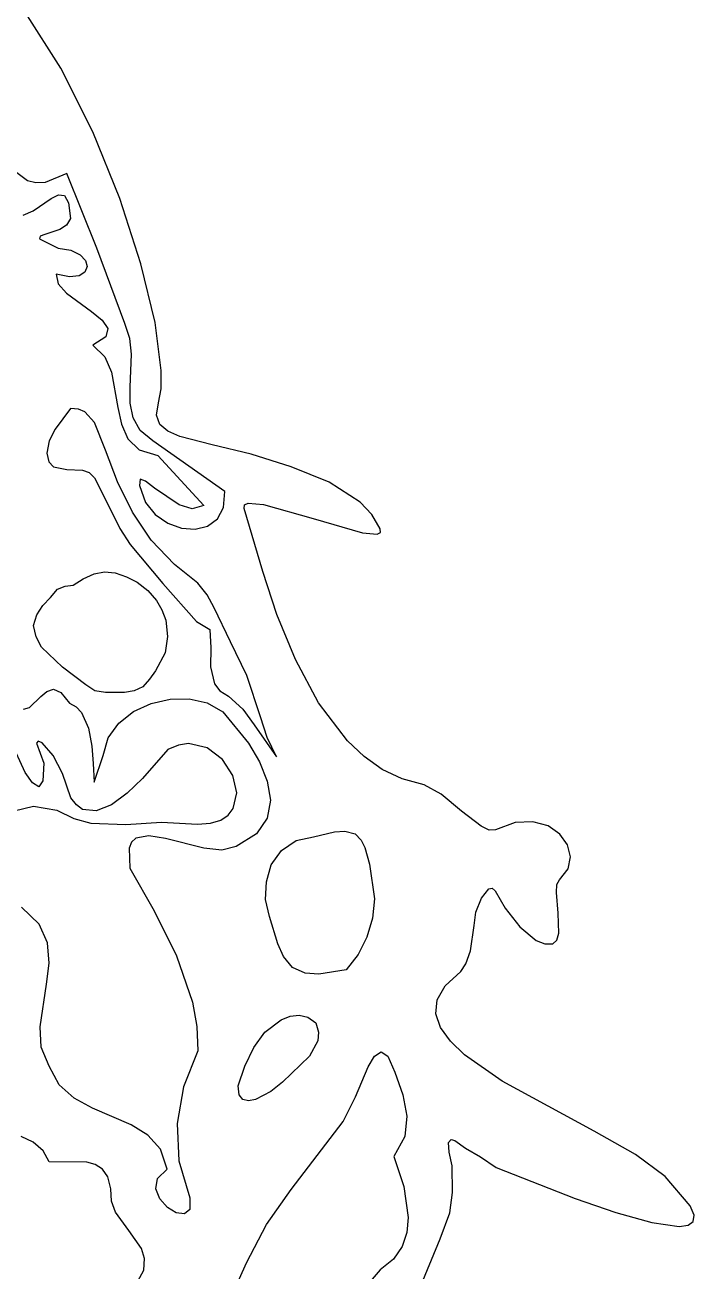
# Model space of a CAD drawing. Extents: x 28 to 219, y 0 to 246.
# Drawn here: x 179.2 to 218.7, y 52.2 to 125.8 of the extents above; entities that cross this region are included whole.
import ezdxf

# ---------------------------------------------------------------- set-up
doc = ezdxf.new("R2010")
doc.units = 0

msp = doc.modelspace()

# ---------------------------------------------------------------- linework, layer by layer
at = {"layer": 'Corps_Bas'}
for p, q in [((181.335236, 123.212172), (179.222456, 126.511293)), ((183.219566, 119.453552), (181.335236, 123.212172)), ((184.814772, 115.512317), (183.219566, 119.453552)), ((179.363202, 116.55275), (178.585182, 117.148906)), ((181.69466, 116.99242), (180.399052, 116.458015)), ((183.461925, 112.58222), (181.69466, 116.99242)), ((179.848778, 116.434723), (179.363202, 116.55275)), ((180.399052, 116.458015), (179.848778, 116.434723)), ((179.697598, 114.780687), (180.76236, 115.506856)), ((180.76236, 115.506856), (181.196308, 115.727217)), ((181.196308, 115.727217), (181.541342, 115.68843)), ((181.541342, 115.68843), (181.779993, 115.267494)), ((186.060181, 111.665353), (184.814772, 115.512317)), ((179.101722, 114.520879), (179.697598, 114.780687)), ((181.779993, 115.267494), (181.89479, 114.34141)), ((181.89479, 114.34141), (181.670738, 113.947242)), ((180.10687, 113.281638), (180.073128, 113.135733)), ((180.38833, 113.394287), (180.10687, 113.281638)), ((181.275092, 113.685635), (180.38833, 113.394287)), ((181.670738, 113.947242), (181.275092, 113.685635)), ((180.073128, 113.135733), (181.16811, 112.57834)), ((181.16811, 112.57834), (181.925054, 112.457262)), ((185.0995, 108.13479), (183.461925, 112.58222)), ((181.925054, 112.457262), (182.463251, 112.196458)), ((182.463251, 112.196458), (182.781892, 111.855864)), ((182.781892, 111.855864), (182.880165, 111.495415)), ((182.757262, 111.175046), (182.412371, 110.954692)), ((182.880165, 111.495415), (182.757262, 111.175046)), ((186.89512, 108.189544), (186.060181, 111.665353)), ((181.844684, 110.894288), (181.05339, 111.05377)), ((181.05339, 111.05377), (181.170434, 110.476587)), ((181.170434, 110.476587), (181.669531, 109.917852)), ((182.412371, 110.954692), (181.844684, 110.894288)), ((181.669531, 109.917852), (183.13773, 108.849224)), ((183.13773, 108.849224), (183.768757, 108.336076)), ((183.768757, 108.336076), (184.105687, 107.834871)), ((185.404184, 107.260601), (185.0995, 108.13479)), ((187.258917, 105.361775), (186.89512, 108.189544)), ((184.105687, 107.834871), (183.97948, 107.343981)), ((183.97948, 107.343981), (183.2211, 106.86178)), ((183.2211, 106.86178), (183.925151, 106.160855)), ((185.49779, 106.317774), (185.404184, 107.260601)), ((183.925151, 106.160855), (184.326339, 105.25808)), ((185.418888, 104.369081), (185.49779, 106.317774)), ((184.326339, 105.25808), (184.697069, 103.185909)), ((187.245177, 104.277431), (187.258917, 105.361775)), ((185.429938, 103.434656), (185.418888, 104.369081)), ((187.090898, 103.45893), (187.245177, 104.277431)), ((181.9073, 103.11218), (180.998887, 101.902365)), ((182.368735, 103.078474), (181.9073, 103.11218)), ((182.748737, 102.913669), (182.368735, 103.078474)), ((184.697069, 103.185909), (184.905078, 102.185978)), ((185.597028, 102.57447), (185.429938, 103.434656)), ((186.980631, 102.731971), (187.090898, 103.45893)), ((183.310522, 102.296966), (182.748737, 102.913669)), ((183.96376, 100.65865), (183.310522, 102.296966)), ((186.011939, 101.824245), (185.597028, 102.57447)), ((187.180838, 102.183306), (186.980631, 102.731971)), ((180.998887, 101.902365), (180.639751, 101.216344)), ((184.905078, 102.185978), (185.287164, 101.323128)), ((186.76645, 101.2197), (186.011939, 101.824245)), ((187.649846, 101.773276), (187.180838, 102.183306)), ((188.345984, 101.462219), (187.649846, 101.773276)), ((180.639751, 101.216344), (180.49825, 100.48369)), ((185.287164, 101.323128), (185.96256, 100.682091)), ((191.00211, 98.21511), (186.76645, 101.2197)), ((190.252965, 100.978377), (188.345984, 101.462219)), ((192.568408, 100.41449), (190.252965, 100.978377)), ((180.49825, 100.48369), (180.625103, 99.972664)), ((184.679209, 98.79753), (183.96376, 100.65865)), ((185.96256, 100.682091), (187.0505, 100.3476)), ((187.0505, 100.3476), (189.76084, 97.40295)), ((194.932868, 99.67403), (192.568408, 100.41449)), ((180.625103, 99.972664), (180.892256, 99.68548)), ((180.892256, 99.68548), (181.695159, 99.523455)), ((181.695159, 99.523455), (182.602347, 99.479248)), ((182.602347, 99.479248), (182.999858, 99.339336)), ((182.999858, 99.339336), (183.30921, 99.03449)), ((197.159348, 98.765766), (194.932868, 99.67403)), ((183.30921, 99.03449), (184.314519, 97.033329)), ((185.556734, 96.997069), (184.679209, 98.79753)), ((186.005229, 98.941954), (185.980304, 98.583356)), ((185.980304, 98.583356), (186.32561, 97.57193)), ((186.325942, 98.826632), (186.005229, 98.941954)), ((186.868001, 98.416296), (186.325942, 98.826632)), ((198.992183, 97.583634), (197.159348, 98.765766)), ((188.318386, 97.42621), (186.868001, 98.416296)), ((190.936015, 97.274187), (191.00211, 98.21511)), ((186.32561, 97.57193), (186.906363, 96.858689)), ((189.077826, 97.204273), (188.318386, 97.42621)), ((189.76084, 97.40295), (189.077826, 97.204273)), ((190.572564, 96.59824), (190.936015, 97.274187)), ((192.150478, 97.20818), (192.166219, 97.425589)), ((193.24432, 93.491396), (192.150478, 97.20818)), ((192.166219, 97.425589), (192.379794, 97.526659)), ((192.379794, 97.526659), (193.286395, 97.446179)), ((193.286395, 97.446179), (196.219077, 96.619514)), ((199.681089, 96.856723), (198.992183, 97.583634)), ((184.314519, 97.033329), (184.81308, 96.028444)), ((186.658949, 95.340906), (185.556734, 96.997069)), ((186.906363, 96.858689), (187.637426, 96.353092)), ((187.637426, 96.353092), (188.444189, 96.064693)), ((189.986369, 96.177711), (190.572564, 96.59824)), ((196.219077, 96.619514), (199.123767, 95.79053)), ((200.175708, 96.02157), (199.681089, 96.856723)), ((184.81308, 96.028444), (185.42032, 95.08316)), ((188.444189, 96.064693), (189.25204, 96.003047)), ((189.25204, 96.003047), (189.986369, 96.177711)), ((199.123767, 95.79053), (199.995378, 95.70715)), ((199.995378, 95.70715), (200.186209, 95.806336)), ((200.186209, 95.806336), (200.175708, 96.02157)), ((185.42032, 95.08316), (187.341977, 92.785552)), ((188.04847, 93.91268), (186.658949, 95.340906)), ((183.29209, 93.35291), (183.91163, 93.482743)), ((183.91163, 93.482743), (184.53393, 93.41891)), ((184.53393, 93.41891), (185.213237, 93.191739)), ((189.409654, 92.808346), (188.04847, 93.91268)), ((194.083653, 90.969342), (193.24432, 93.491396)), ((181.58249, 92.640789), (182.05099, 92.69063)), ((182.05099, 92.69063), (182.051, 92.6906)), ((182.051, 92.6906), (182.649049, 93.068765)), ((182.649049, 93.068765), (183.29209, 93.35291)), ((185.213237, 93.191739), (185.83856, 92.86073)), ((185.83856, 92.86073), (186.464586, 92.372628)), ((187.341977, 92.785552), (189.32875, 90.54166)), ((189.959666, 92.131027), (189.409654, 92.808346)), ((180.26782, 91.48718), (180.724693, 91.964615)), ((180.724693, 91.964615), (181.13847, 92.46515)), ((181.13847, 92.46515), (181.58249, 92.640789)), ((186.464586, 92.372628), (186.98253, 91.79136)), ((190.3808, 91.35611), (189.959666, 92.131027)), ((179.919838, 90.941159), (180.26782, 91.48718)), ((186.98253, 91.79136), (187.29717, 91.23142)), ((187.29717, 91.23142), (187.51944, 90.62111)), ((191.33661, 89.356111), (190.3808, 91.35611)), ((179.7237, 90.30564), (179.919838, 90.941159)), ((187.51944, 90.62111), (187.61861, 89.657285)), ((189.32875, 90.54166), (190.123, 90.0662)), ((195.170073, 88.311181), (194.083653, 90.969342)), ((179.88146, 89.651756), (179.7237, 90.30564)), ((190.123, 90.0662), (190.18193, 88.993373)), ((190.123, 90.0662), (190.123, 90.0662)), ((180.18451, 89.0412), (179.88146, 89.651756)), ((181.42324, 87.855308), (180.18451, 89.0412)), ((187.61861, 89.657285), (187.48834, 88.70213)), ((192.3127, 87.36731), (191.33661, 89.356111)), ((187.48834, 88.70213), (186.92202, 87.64224)), ((190.18193, 88.993373), (190.164485, 87.87482)), ((196.542687, 85.746664), (195.170073, 88.311181)), ((182.79712, 86.81739), (181.42324, 87.855308)), ((186.92202, 87.64224), (186.557149, 87.148988)), ((190.164485, 87.87482), (190.401238, 86.870432)), ((183.331787, 86.464231), (182.79712, 86.81739)), ((186.557149, 87.148988), (186.16587, 86.68842)), ((190.401238, 86.870432), (190.718242, 86.461016)), ((193.115399, 84.928522), (192.3127, 87.36731)), ((179.475218, 85.463486), (180.148838, 86.120917)), ((180.148838, 86.120917), (180.506594, 86.425425)), ((180.506594, 86.425425), (180.897911, 86.544578)), ((180.897911, 86.544578), (181.337484, 86.351464)), ((181.337484, 86.351464), (181.84001, 85.71917)), ((183.96364, 86.34856), (183.331787, 86.464231)), ((185.098423, 86.361028), (183.96364, 86.34856)), ((185.651801, 86.454321), (185.098423, 86.361028)), ((186.16587, 86.68842), (185.651801, 86.454321)), ((190.718242, 86.461016), (191.22276, 86.1401)), ((191.22276, 86.1401), (192.065903, 85.363815)), ((179.129962, 85.364386), (179.475218, 85.463486)), ((181.84001, 85.71917), (182.237182, 85.504378)), ((182.237182, 85.504378), (182.550355, 85.17233)), ((185.626584, 85.232824), (186.66028, 85.709722)), ((186.66028, 85.709722), (187.780408, 85.964234)), ((187.780408, 85.964234), (188.909334, 85.979289)), ((188.909334, 85.979289), (189.969423, 85.737817)), ((189.969423, 85.737817), (190.88304, 85.22275)), ((192.065903, 85.363815), (192.741598, 84.440074)), ((198.240604, 83.505541), (196.542687, 85.746664)), ((182.550355, 85.17233), (182.965458, 84.259517)), ((184.756954, 84.550607), (185.626584, 85.232824)), ((190.88304, 85.22275), (192.399737, 83.362262)), ((193.506819, 83.708062), (193.115399, 84.928522)), ((182.965458, 84.259517), (183.166827, 83.186825)), ((184.129024, 83.680143), (184.756954, 84.550607)), ((192.741598, 84.440074), (194.06266, 82.55857)), ((179.228279, 81.643483), (178.383656, 83.490543)), ((179.994503, 83.48737), (179.896915, 83.359359)), ((179.896915, 83.359359), (180.31965, 82.18806)), ((180.226668, 83.37777), (179.994503, 83.48737)), ((180.880544, 82.648191), (180.226668, 83.37777)), ((183.166827, 83.186825), (183.23597, 82.160349)), ((183.82043, 82.6385), (184.129024, 83.680143)), ((188.270785, 83.249855), (187.64965, 82.98477)), ((188.871835, 83.341593), (188.270785, 83.249855)), ((189.972444, 83.091865), (188.871835, 83.341593)), ((192.399737, 83.362262), (193.05262, 82.261646)), ((194.06266, 82.55857), (193.506819, 83.708062)), ((199.223772, 82.578049), (198.240604, 83.505541)), ((181.43018, 81.57552), (180.880544, 82.648191)), ((183.303607, 81.070424), (183.82043, 82.6385)), ((187.64965, 82.98477), (186.144284, 81.280901)), ((190.868998, 82.409259), (189.972444, 83.091865)), ((191.479021, 81.46745), (190.868998, 82.409259)), ((200.302931, 81.817563), (199.223772, 82.578049)), ((179.666989, 81.017539), (179.228279, 81.643483)), ((180.31965, 82.18806), (180.27343, 81.134993)), ((183.23597, 82.160349), (183.303607, 81.070424)), ((193.05262, 82.261646), (193.516003, 81.120906)), ((201.48297, 81.2528), (200.302931, 81.817563)), ((180.035625, 80.796431), (179.666989, 81.017539)), ((180.27343, 81.134993), (180.035625, 80.796431)), ((181.925359, 80.147625), (181.43018, 81.57552)), ((186.144284, 81.280901), (185.245884, 80.417294)), ((191.720035, 80.440111), (191.479021, 81.46745)), ((193.516003, 81.120906), (193.700489, 79.995137)), ((202.768778, 80.91248), (201.48297, 81.2528)), ((203.781143, 80.359905), (202.768778, 80.91248)), ((185.245884, 80.417294), (184.321455, 79.732339)), ((191.509563, 79.500915), (191.720035, 80.440111)), ((204.982347, 79.354164), (203.781143, 80.359905)), ((178.576695, 79.378395), (179.713476, 79.65086)), ((179.713476, 79.65086), (181.0996, 79.403)), ((182.246526, 79.719148), (181.925359, 80.147625)), ((182.607856, 79.45768), (182.246526, 79.719148)), ((183.424333, 79.365859), (182.607856, 79.45768)), ((184.321455, 79.732339), (183.424333, 79.365859)), ((191.209245, 79.118644), (191.509563, 79.500915)), ((193.700489, 79.995137), (193.516685, 78.939432)), ((181.0996, 79.403), (182.092307, 78.911987)), ((182.092307, 78.911987), (183.100573, 78.647339)), ((190.166898, 78.637302), (190.765127, 78.823537)), ((190.765127, 78.823537), (191.209245, 79.118644)), ((193.516685, 78.939432), (192.875197, 78.008885)), ((206.128378, 78.464048), (204.982347, 79.354164)), ((209.189814, 78.732972), (208.139224, 78.683985)), ((210.084804, 78.480019), (209.189814, 78.732972)), ((183.100573, 78.647339), (185.158591, 78.566318)), ((185.158591, 78.566318), (187.263277, 78.6983)), ((187.263277, 78.6983), (189.40425, 78.58165)), ((189.40425, 78.58165), (190.166898, 78.637302)), ((192.875197, 78.008885), (191.68663, 77.25859)), ((196.24713, 77.84515), (197.475251, 78.131642)), ((197.475251, 78.131642), (198.092635, 78.176794)), ((198.092635, 78.176794), (198.69339, 78.01069)), ((198.69339, 78.01069), (199.046671, 77.651335)), ((206.604451, 78.240098), (206.128378, 78.464048)), ((206.975228, 78.25835), (206.604451, 78.240098)), ((208.139224, 78.683985), (206.975228, 78.25835)), ((210.781998, 77.999831), (210.084804, 78.480019)), ((211.239201, 77.367117), (210.781998, 77.999831)), ((185.508585, 77.531249), (185.354904, 77.173516)), ((185.762355, 77.758733), (185.508585, 77.531249)), ((186.516006, 77.899098), (185.762355, 77.758733)), ((187.507555, 77.746911), (186.516006, 77.899098)), ((189.771125, 77.174069), (187.507555, 77.746911)), ((191.68663, 77.25859), (190.826538, 77.05801)), ((194.358611, 77.032563), (195.22623, 77.614055)), ((195.22623, 77.614055), (196.24713, 77.84515)), ((199.046671, 77.651335), (199.273871, 77.20241)), ((211.414219, 76.656582), (211.239201, 77.367117)), ((185.354904, 77.173516), (185.40196, 75.99115)), ((190.826538, 77.05801), (189.771125, 77.174069)), ((193.738719, 76.191701), (194.358611, 77.032563)), ((199.273871, 77.20241), (199.54617, 76.21977)), ((211.264856, 75.942934), (211.414219, 76.656582)), ((185.40196, 75.99115), (186.839558, 73.462689)), ((193.461, 75.1825), (193.738719, 76.191701)), ((199.54617, 76.21977), (199.84088, 74.17652)), ((210.748918, 75.30088), (211.264856, 75.942934)), ((193.416744, 74.14641), (193.461, 75.1825)), ((193.461, 75.1825), (193.461, 75.1825)), ((210.606898, 75.017515), (210.748918, 75.30088)), ((206.163563, 74.226235), (206.592067, 74.767267)), ((206.592067, 74.767267), (206.791909, 74.811369)), ((206.791909, 74.811369), (206.956798, 74.64412)), ((206.956798, 74.64412), (207.55169, 73.629393)), ((210.574676, 74.553359), (210.606898, 75.017515)), ((210.673216, 73.336823), (210.574676, 74.553359)), ((180.061865, 72.685446), (179.01817, 73.67907)), ((193.6501, 73.13123), (193.416744, 74.14641)), ((199.84088, 74.17652), (199.720474, 73.028485)), ((205.823372, 73.38347), (206.163563, 74.226235)), ((207.55169, 73.629393), (208.408759, 72.531656)), ((186.839558, 73.462689), (188.157069, 70.82431)), ((194.138741, 71.529589), (193.6501, 73.13123)), ((199.720474, 73.028485), (199.396413, 71.919585)), ((205.723578, 72.60142), (205.823372, 73.38347)), ((210.711706, 72.159559), (210.673216, 73.336823)), ((180.55099, 71.576273), (180.061865, 72.685446)), ((205.509826, 71.103026), (205.723578, 72.60142)), ((208.408759, 72.531656), (209.389978, 71.711587)), ((210.604424, 71.744496), (210.711706, 72.159559)), ((180.642756, 70.383801), (180.55099, 71.576273)), ((194.465842, 70.77032), (194.138741, 71.529589)), ((199.396413, 71.919585), (198.876058, 70.889765)), ((209.389978, 71.711587), (209.884009, 71.518388)), ((209.884009, 71.518388), (210.357318, 71.52986)), ((210.357318, 71.52986), (210.604424, 71.744496)), ((188.157069, 70.82431), (189.100523, 68.071451)), ((195.00269, 70.13581), (194.465842, 70.77032)), ((198.876058, 70.889765), (198.16677, 69.97897)), ((205.237705, 70.344522), (205.509826, 71.103026)), ((180.494378, 69.14028), (180.642756, 70.383801)), ((195.745132, 69.801354), (195.00269, 70.13581)), ((198.16677, 69.97897), (196.548438, 69.723681)), ((204.014619, 69.050291), (204.927898, 69.88877)), ((204.927898, 69.88877), (205.237705, 70.344522)), ((180.106037, 66.629092), (180.494378, 69.14028)), ((196.548438, 69.723681), (195.745132, 69.801354)), ((203.544471, 68.218711), (204.014619, 69.050291)), ((189.100523, 68.071451), (189.352613, 66.650666)), ((203.470153, 67.394891), (203.544471, 68.218711)), ((193.367253, 66.318335), (194.324, 67.044354)), ((194.324, 67.044354), (194.855411, 67.254768)), ((194.855411, 67.254768), (195.390368, 67.318053)), ((195.390368, 67.318053), (195.90501, 67.200157)), ((195.90501, 67.200157), (196.37548, 66.86703)), ((203.744362, 66.579691), (203.470153, 67.394891)), ((180.1805, 65.425925), (180.106037, 66.629092)), ((189.352613, 66.650666), (189.41595, 65.19955)), ((192.711, 65.4124), (193.367253, 66.318335)), ((196.37548, 66.86703), (196.52776, 66.316143)), ((196.52776, 66.316143), (196.491181, 65.804669)), ((204.319797, 65.773974), (203.744362, 66.579691)), ((196.491181, 65.804669), (196.002554, 64.88531)), ((205.149154, 64.978601), (204.319797, 65.773974)), ((180.64367, 64.30071), (180.1805, 65.425925)), ((189.41595, 65.19955), (188.57852, 63.090362)), ((192.193185, 64.305425), (192.711, 65.4124)), ((192.711, 65.4124), (192.711, 65.4124)), ((196.002554, 64.88531), (194.42116, 63.35839)), ((199.459393, 64.270938), (199.843163, 64.897893)), ((199.843163, 64.897893), (200.234936, 65.152944)), ((200.234936, 65.152944), (200.635634, 64.886106)), ((200.635634, 64.886106), (201.04618, 63.94739)), ((207.380428, 63.422331), (205.149154, 64.978601)), ((181.23016, 63.198151), (180.64367, 64.30071)), ((191.7996, 63.14172), (192.193185, 64.305425)), ((198.712165, 62.501264), (199.459393, 64.270938)), ((194.42116, 63.35839), (193.720165, 62.801762)), ((201.04618, 63.94739), (201.516646, 62.607533)), ((212.808754, 60.471815), (207.380428, 63.422331)), ((182.115855, 62.408598), (181.23016, 63.198151)), ((188.57852, 63.090362), (188.186744, 60.915648)), ((191.8519, 62.607216), (191.7996, 63.14172)), ((192.068185, 62.325218), (191.8519, 62.607216)), ((193.720165, 62.801762), (192.822106, 62.334635)), ((201.516646, 62.607533), (201.759077, 61.350288)), ((183.191747, 61.824676), (182.115855, 62.408598)), ((184.34883, 61.339011), (183.191747, 61.824676)), ((192.405803, 62.2497), (192.068185, 62.325218)), ((192.822106, 62.334635), (192.405803, 62.2497)), ((197.98587, 61.04382), (198.712165, 62.501264)), ((185.478098, 60.844231), (184.34883, 61.339011)), ((201.759077, 61.350288), (201.628711, 60.147368)), ((186.470543, 60.232962), (185.478098, 60.844231)), ((188.186744, 60.915648), (188.290859, 58.71606)), ((194.918853, 57.018493), (197.98587, 61.04382)), ((215.24897, 59.091351), (212.808754, 60.471815)), ((179.701245, 59.816955), (178.990367, 60.142101)), ((180.283357, 59.312008), (179.701245, 59.816955)), ((187.217159, 59.397829), (186.470543, 60.232962)), ((201.628711, 60.147368), (200.98078, 58.97049)), ((204.201448, 59.80503), (204.362618, 59.97249)), ((204.257024, 59.22854), (204.201448, 59.80503)), ((204.362618, 59.97249), (204.576922, 59.916566)), ((204.576922, 59.916566), (205.208678, 59.45793)), ((180.6468, 58.64781), (180.283357, 59.312008)), ((187.60894, 58.23146), (187.217159, 59.397829)), ((200.98078, 58.97049), (201.569891, 57.208544)), ((204.428258, 58.41157), (204.257024, 59.22854)), ((205.208678, 59.45793), (206.105681, 58.94412)), ((206.105681, 58.94412), (207.014008, 58.3137)), ((217.001998, 57.78327), (215.24897, 59.091351)), ((182.870389, 58.62684), (180.6468, 58.64781)), ((183.364354, 58.496131), (182.870389, 58.62684)), ((183.78135, 58.223643), (183.364354, 58.496131)), ((184.095278, 57.763578), (183.78135, 58.223643)), ((187.041229, 57.675992), (187.60894, 58.23146)), ((188.290859, 58.71606), (188.9411, 56.53225)), ((204.449516, 56.841113), (204.428258, 58.41157)), ((207.014008, 58.3137), (211.674209, 56.492463)), ((184.28004, 57.07014), (184.095278, 57.763578)), ((186.938739, 57.061173), (187.041229, 57.675992)), ((218.461673, 56.066517), (217.001998, 57.78327)), ((184.31853, 56.329412), (184.28004, 57.07014)), ((187.17375, 56.465688), (186.938739, 57.061173)), ((193.467085, 54.95325), (194.918853, 57.018493)), ((201.569891, 57.208544), (201.835751, 55.368223)), ((204.289168, 55.64054), (204.449516, 56.841113)), ((184.55647, 55.692456), (184.31853, 56.329412)), ((187.618541, 55.968221), (187.17375, 56.465688)), ((188.145392, 55.647459), (187.618541, 55.968221)), ((188.9411, 56.53225), (188.934392, 55.850788)), ((211.674209, 56.492463), (214.083354, 55.661993)), ((218.6999, 55.510336), (218.461673, 56.066517)), ((185.348754, 54.602104), (184.55647, 55.692456)), ((188.626583, 55.582086), (188.145392, 55.647459)), ((188.934392, 55.850788), (188.626583, 55.582086)), ((201.835751, 55.368223), (201.752616, 54.482762)), ((203.716973, 54.110878), (204.289168, 55.64054)), ((214.083354, 55.661993), (216.214611, 55.067359)), ((218.651708, 55.132817), (218.6999, 55.510336)), ((186.09299, 53.543565), (185.348754, 54.602104)), ((192.2942, 52.70101), (193.467085, 54.95325)), ((201.752616, 54.482762), (201.474853, 53.654618)), ((216.214611, 55.067359), (217.820041, 54.845366)), ((217.820041, 54.845366), (218.348091, 54.916861)), ((218.348091, 54.916861), (218.651708, 55.132817)), ((202.452678, 51.06368), (203.716973, 54.110878)), ((186.270872, 52.946375), (186.09299, 53.543565)), ((201.474853, 53.654618), (200.964524, 52.909425)), ((185.428856, 50.785039), (186.22528, 52.26132)), ((186.22528, 52.26132), (186.270872, 52.946375)), ((191.549203, 51.029319), (192.2942, 52.70101)), ((200.18369, 52.27282), (199.127835, 51.063831)), ((200.964524, 52.909425), (200.18369, 52.27282))]:
    msp.add_line(p, q, dxfattribs=at)

doc.saveas('drawing.dxf')
